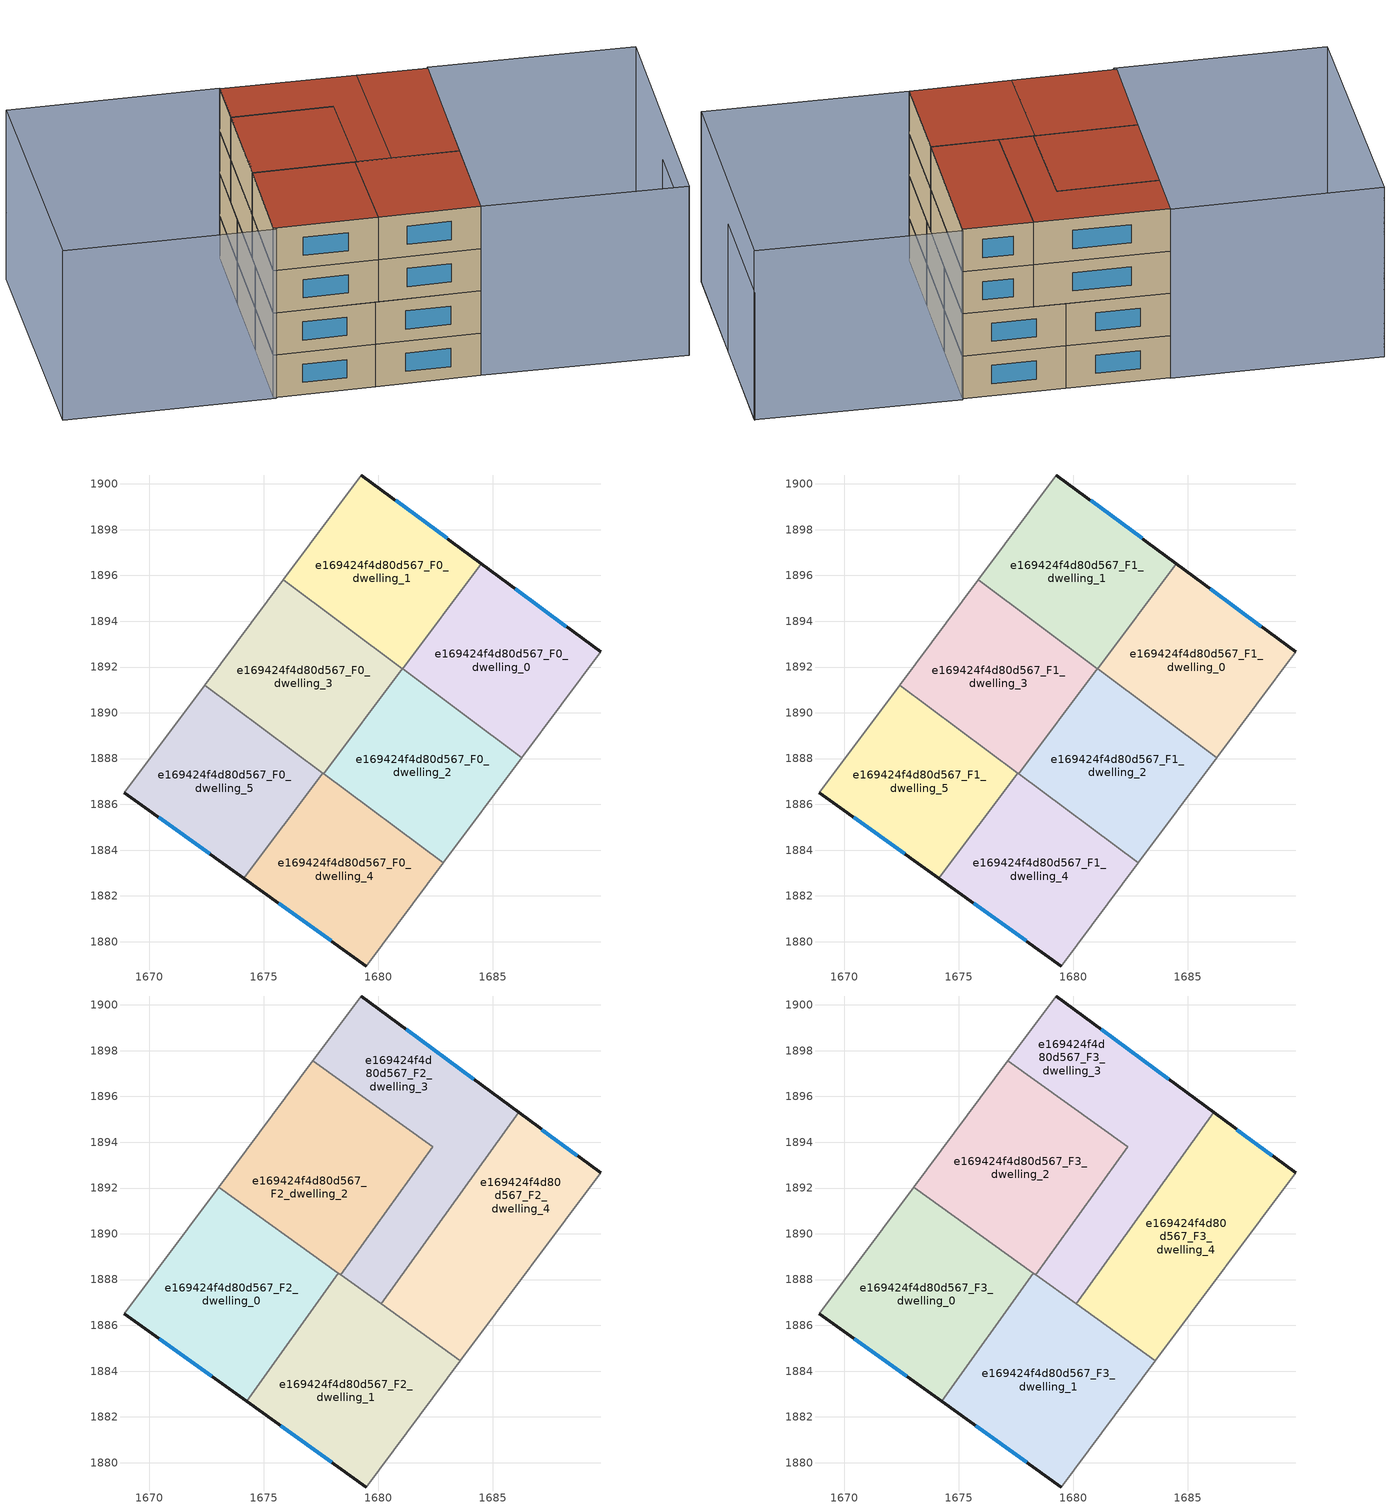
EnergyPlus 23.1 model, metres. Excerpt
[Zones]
e169424f4d80d567_F0_dwelling_0
 floor ground (EU_floor_Construction): 1689.72,1892.66 1686.27,1888.04 1681.07,1891.92 1684.51,1896.52 z0
 wall outside (EU_wall_Construction): 1689.72,1892.66 1684.51,1896.52 z0:3
 wall adiabatic (EU_wall_Construction): 1686.27,1888.04 1689.72,1892.66 z0:3
 wall to e169424f4d80d567_F0_dwelling_1 (EU_wall_Construction): 1684.51,1896.52 1681.07,1891.92 z0:3
 wall to e169424f4d80d567_F0_dwelling_2 (EU_wall_Construction): 1681.07,1891.92 1686.27,1888.04 z0:3
 window (EU_Window_Construction): 1688.23,1893.76 1686,1895.41 z0.86:2.14
e169424f4d80d567_F0_dwelling_1
 floor ground (EU_floor_Construction): 1684.51,1896.52 1681.07,1891.92 1675.85,1895.81 1679.27,1900.39 z0
 wall outside (EU_wall_Construction): 1684.51,1896.52 1679.27,1900.39 z0:3
 wall adiabatic (EU_wall_Construction): 1679.27,1900.39 1675.85,1895.81 z0:3
 wall to e169424f4d80d567_F0_dwelling_3 (EU_wall_Construction): 1675.85,1895.81 1681.06,1891.93 z0:3
 wall to e169424f4d80d567_F0_dwelling_2 (EU_wall_Construction): 1681.06,1891.93 1681.07,1891.92 z0:3
 window (EU_Window_Construction): 1683.01,1897.62 1680.77,1899.28 z0.86:2.14
e169424f4d80d567_F0_dwelling_2
 floor ground (EU_floor_Construction): 1686.27,1888.04 1682.84,1883.44 1677.63,1887.33 1681.06,1891.93 z0
 wall adiabatic (EU_wall_Construction): 1682.84,1883.44 1686.27,1888.04 z0:3
 wall to e169424f4d80d567_F0_dwelling_3 (EU_wall_Construction): 1681.06,1891.93 1677.63,1887.33 z0:3
 wall to e169424f4d80d567_F0_dwelling_4 (EU_wall_Construction): 1677.63,1887.33 1682.84,1883.44 z0:3
e169424f4d80d567_F0_dwelling_3
 floor ground (EU_floor_Construction): 1681.06,1891.93 1677.63,1887.33 1672.42,1891.21 1675.85,1895.81 z0
 wall adiabatic (EU_wall_Construction): 1675.85,1895.81 1672.42,1891.21 z0:3
 wall to e169424f4d80d567_F0_dwelling_5 (EU_wall_Construction): 1672.42,1891.21 1677.57,1887.37 z0:3
 wall to e169424f4d80d567_F0_dwelling_4 (EU_wall_Construction): 1677.57,1887.37 1677.63,1887.33 z0:3
e169424f4d80d567_F0_dwelling_4
 floor ground (EU_floor_Construction): 1682.84,1883.44 1679.47,1878.94 1674.14,1882.77 1677.57,1887.37 z0
 wall outside (EU_wall_Construction): 1674.14,1882.77 1679.47,1878.94 z0:3
 wall adiabatic (EU_wall_Construction): 1679.47,1878.94 1682.84,1883.44 z0:3
 wall to e169424f4d80d567_F0_dwelling_5 (EU_wall_Construction): 1677.57,1887.37 1674.14,1882.77 z0:3
 window (EU_Window_Construction): 1675.66,1881.67 1677.95,1880.03 z0.86:2.14
e169424f4d80d567_F0_dwelling_5
 floor ground (EU_floor_Construction): 1677.57,1887.37 1674.14,1882.77 1668.91,1886.52 1672.42,1891.21 z0
 wall outside (EU_wall_Construction): 1668.91,1886.52 1674.14,1882.77 z0:3
 wall adiabatic (EU_wall_Construction): 1672.42,1891.21 1668.91,1886.52 z0:3
 window (EU_Window_Construction): 1670.41,1885.45 1672.65,1883.84 z0.86:2.14
e169424f4d80d567_F1_dwelling_0
 floor to e169424f4d80d567_F0_dwelling_0 (EU_floor_Construction): 1689.72,1892.66 1686.27,1888.04 1681.07,1891.92 1684.51,1896.52 z3
 wall outside (EU_wall_Construction): 1689.72,1892.66 1684.51,1896.52 z3:6
 wall adiabatic (EU_wall_Construction): 1686.27,1888.04 1689.72,1892.66 z3:6
 wall to e169424f4d80d567_F1_dwelling_1 (EU_wall_Construction): 1684.51,1896.52 1681.07,1891.92 z3:6
 wall to e169424f4d80d567_F1_dwelling_2 (EU_wall_Construction): 1681.07,1891.92 1686.27,1888.04 z3:6
 window (EU_Window_Construction): 1688.23,1893.76 1686,1895.41 z3.86:5.14
e169424f4d80d567_F1_dwelling_1
 floor to e169424f4d80d567_F0_dwelling_1 (EU_floor_Construction): 1684.51,1896.52 1681.07,1891.92 1675.85,1895.81 1679.27,1900.39 z3
 wall outside (EU_wall_Construction): 1684.51,1896.52 1679.27,1900.39 z3:6
 wall adiabatic (EU_wall_Construction): 1679.27,1900.39 1675.85,1895.81 z3:6
 wall to e169424f4d80d567_F1_dwelling_3 (EU_wall_Construction): 1675.85,1895.81 1681.06,1891.93 z3:6
 wall to e169424f4d80d567_F1_dwelling_2 (EU_wall_Construction): 1681.06,1891.93 1681.07,1891.92 z3:6
 window (EU_Window_Construction): 1683.01,1897.62 1680.77,1899.28 z3.86:5.14
e169424f4d80d567_F1_dwelling_2
 floor to e169424f4d80d567_F0_dwelling_2 (EU_floor_Construction): 1686.27,1888.04 1682.84,1883.44 1677.63,1887.33 1681.06,1891.93 z3
 wall adiabatic (EU_wall_Construction): 1682.84,1883.44 1686.27,1888.04 z3:6
 wall to e169424f4d80d567_F1_dwelling_3 (EU_wall_Construction): 1681.06,1891.93 1677.63,1887.33 z3:6
 wall to e169424f4d80d567_F1_dwelling_4 (EU_wall_Construction): 1677.63,1887.33 1682.84,1883.44 z3:6
e169424f4d80d567_F1_dwelling_3
 floor to e169424f4d80d567_F0_dwelling_3 (EU_floor_Construction): 1681.06,1891.93 1677.63,1887.33 1672.42,1891.21 1675.85,1895.81 z3
 wall adiabatic (EU_wall_Construction): 1675.85,1895.81 1672.42,1891.21 z3:6
 wall to e169424f4d80d567_F1_dwelling_5 (EU_wall_Construction): 1672.42,1891.21 1677.57,1887.37 z3:6
 wall to e169424f4d80d567_F1_dwelling_4 (EU_wall_Construction): 1677.57,1887.37 1677.63,1887.33 z3:6
 ceiling adiabatic (EU_roof_Construction): 1678.31,1888.25 1681.06,1891.93 1675.85,1895.81 1672.42,1891.21 1677.59,1887.35 1678.26,1888.28 z6
e169424f4d80d567_F1_dwelling_4
 floor to e169424f4d80d567_F0_dwelling_4 (EU_floor_Construction): 1682.84,1883.44 1679.47,1878.94 1674.14,1882.77 1677.57,1887.37 z3
 wall outside (EU_wall_Construction): 1674.14,1882.77 1679.47,1878.94 z3:6
 wall adiabatic (EU_wall_Construction): 1679.47,1878.94 1682.84,1883.44 z3:6
 wall to e169424f4d80d567_F1_dwelling_5 (EU_wall_Construction): 1677.57,1887.37 1674.14,1882.77 z3:6
 window (EU_Window_Construction): 1675.66,1881.67 1677.95,1880.03 z3.86:5.14
 ceiling adiabatic (EU_roof_Construction): 1679.47,1878.94 1682.84,1883.44 1677.57,1887.37 1674.14,1882.77 z6
e169424f4d80d567_F1_dwelling_5
 floor to e169424f4d80d567_F0_dwelling_5 (EU_floor_Construction): 1677.57,1887.37 1674.14,1882.77 1668.91,1886.52 1672.42,1891.21 z3
 wall outside (EU_wall_Construction): 1668.91,1886.52 1674.14,1882.77 z3:6
 wall adiabatic (EU_wall_Construction): 1672.42,1891.21 1668.91,1886.52 z3:6
 window (EU_Window_Construction): 1670.41,1885.45 1672.65,1883.84 z3.86:5.14
 ceiling adiabatic (EU_roof_Construction): 1674.14,1882.77 1677.57,1887.37 1672.42,1891.21 1668.91,1886.52 z6
e169424f4d80d567_F2_dwelling_0
 floor adiabatic (EU_floor_Construction): 1678.26,1888.28 1674.25,1882.69 1668.91,1886.52 1673.03,1892.03 z6
 wall outside (EU_wall_Construction): 1668.91,1886.52 1674.25,1882.69 z6:9
 wall adiabatic (EU_wall_Construction): 1673.03,1892.03 1668.91,1886.52 z6:9
 wall to e169424f4d80d567_F2_dwelling_1 (EU_wall_Construction): 1674.25,1882.69 1678.26,1888.28 z6:9
 wall to e169424f4d80d567_F2_dwelling_2 (EU_wall_Construction): 1678.26,1888.28 1673.03,1892.03 z6:9
 window (EU_Window_Construction): 1670.44,1885.42 1672.72,1883.78 z6.86:8.14
e169424f4d80d567_F2_dwelling_1
 floor adiabatic (EU_floor_Construction): 1682.83,1883.44 1679.47,1878.94 1674.25,1882.69 1677.59,1887.35 z6
 floor to e169424f4d80d567_F1_dwelling_2 (EU_floor_Construction): 1683.6,1884.46 1682.83,1883.44 1677.63,1887.33 1678.31,1888.25 z6
 floor to e169424f4d80d567_F1_dwelling_3 (EU_floor_Construction): 1678.31,1888.25 1677.63,1887.33 1677.59,1887.35 1678.26,1888.28 z6
 wall outside (EU_wall_Construction): 1674.25,1882.69 1679.47,1878.94 z6:9
 wall adiabatic (EU_wall_Construction): 1679.47,1878.94 1683.6,1884.46 z6:9
 wall to e169424f4d80d567_F2_dwelling_4 (EU_wall_Construction): 1683.6,1884.46 1680.13,1886.94 z6:9
 wall to e169424f4d80d567_F2_dwelling_3 (EU_wall_Construction): 1680.13,1886.94 1678.37,1888.21 z6:9
 wall to e169424f4d80d567_F2_dwelling_2 (EU_wall_Construction): 1678.37,1888.21 1678.26,1888.28 z6:9
 window (EU_Window_Construction): 1675.74,1881.62 1677.98,1880.01 z6.86:8.14
e169424f4d80d567_F2_dwelling_2
 floor adiabatic (EU_floor_Construction): 1681.04,1891.94 1680.38,1891.02 1678.31,1888.25 1673.03,1892.03 1675.85,1895.81 z6
 floor to e169424f4d80d567_F1_dwelling_1 (EU_floor_Construction): 1682.38,1893.8 1681.04,1891.94 1675.85,1895.81 1677.15,1897.55 z6
 floor to e169424f4d80d567_F1_dwelling_2 (EU_floor_Construction): 1680.38,1891.02 1678.37,1888.21 1678.31,1888.25 z6
 wall adiabatic (EU_wall_Construction): 1677.15,1897.55 1673.03,1892.03 z6:9
 wall to e169424f4d80d567_F2_dwelling_3 (EU_wall_Construction): 1678.37,1888.21 1682.38,1893.8 1677.15,1897.55 z6:9
e169424f4d80d567_F2_dwelling_3
 floor to e169424f4d80d567_F1_dwelling_1 (EU_floor_Construction): 1684.51,1896.52 1681.07,1891.92 1681.04,1891.94 1682.38,1893.8 1677.15,1897.55 1679.27,1900.39 z6
 floor to e169424f4d80d567_F1_dwelling_0 (EU_floor_Construction): 1686.13,1895.31 1682.78,1890.64 1681.07,1891.92 1684.51,1896.52 z6
 floor to e169424f4d80d567_F1_dwelling_2 (EU_floor_Construction): 1682.78,1890.64 1680.13,1886.94 1678.37,1888.21 1680.38,1891.02 1681.06,1891.93 z6
 floor adiabatic (EU_floor_Construction): 1681.06,1891.93 1680.38,1891.02 1681.04,1891.94 z6
 wall outside (EU_wall_Construction): 1686.14,1895.31 1679.27,1900.39 z6:9
 wall adiabatic (EU_wall_Construction): 1679.27,1900.39 1677.15,1897.55 z6:9
 wall to e169424f4d80d567_F2_dwelling_4 (EU_wall_Construction): 1680.13,1886.94 1686.14,1895.31 z6:9
 window (EU_Window_Construction): 1684.17,1896.76 1681.23,1898.94 z6.86:8.14
e169424f4d80d567_F2_dwelling_4
 floor to e169424f4d80d567_F1_dwelling_0 (EU_floor_Construction): 1689.72,1892.66 1686.27,1888.04 1682.78,1890.64 1686.13,1895.31 z6
 floor to e169424f4d80d567_F1_dwelling_2 (EU_floor_Construction): 1686.27,1888.04 1683.6,1884.46 1680.13,1886.94 1682.78,1890.64 z6
 wall outside (EU_wall_Construction): 1689.72,1892.66 1686.14,1895.31 z6:9
 wall adiabatic (EU_wall_Construction): 1683.6,1884.46 1689.72,1892.66 z6:9
 window (EU_Window_Construction): 1688.7,1893.42 1687.16,1894.55 z6.86:8.14
e169424f4d80d567_F3_dwelling_0
 floor to e169424f4d80d567_F2_dwelling_0 (EU_floor_Construction): 1678.26,1888.28 1674.25,1882.69 1668.91,1886.52 1673.03,1892.03 z9
 wall outside (EU_wall_Construction): 1668.91,1886.52 1674.25,1882.69 z9:12
 wall adiabatic (EU_wall_Construction): 1673.03,1892.03 1668.91,1886.52 z9:12
 wall to e169424f4d80d567_F3_dwelling_1 (EU_wall_Construction): 1674.25,1882.69 1678.26,1888.28 z9:12
 wall to e169424f4d80d567_F3_dwelling_2 (EU_wall_Construction): 1678.26,1888.28 1673.03,1892.03 z9:12
 window (EU_Window_Construction): 1670.44,1885.42 1672.72,1883.78 z9.86:11.14
 roof outside (EU_roof_Construction): 1674.25,1882.69 1678.26,1888.28 1673.03,1892.03 1668.91,1886.52 z12
e169424f4d80d567_F3_dwelling_1
 floor to e169424f4d80d567_F2_dwelling_1 (EU_floor_Construction): 1683.6,1884.46 1679.47,1878.94 1674.25,1882.69 1678.26,1888.28 z9
 wall outside (EU_wall_Construction): 1674.25,1882.69 1679.47,1878.94 z9:12
 wall adiabatic (EU_wall_Construction): 1679.47,1878.94 1683.6,1884.46 z9:12
 wall to e169424f4d80d567_F3_dwelling_4 (EU_wall_Construction): 1683.6,1884.46 1680.13,1886.94 z9:12
 wall to e169424f4d80d567_F3_dwelling_3 (EU_wall_Construction): 1680.13,1886.94 1678.37,1888.21 z9:12
 wall to e169424f4d80d567_F3_dwelling_2 (EU_wall_Construction): 1678.37,1888.21 1678.26,1888.28 z9:12
 window (EU_Window_Construction): 1675.74,1881.62 1677.98,1880.01 z9.86:11.14
 roof outside (EU_roof_Construction): 1679.47,1878.94 1683.6,1884.46 1678.26,1888.28 1674.25,1882.69 z12
e169424f4d80d567_F3_dwelling_2
 floor to e169424f4d80d567_F2_dwelling_2 (EU_floor_Construction): 1682.38,1893.8 1678.37,1888.21 1673.03,1892.03 1677.15,1897.55 z9
 wall adiabatic (EU_wall_Construction): 1677.15,1897.55 1673.03,1892.03 z9:12
 wall to e169424f4d80d567_F3_dwelling_3 (EU_wall_Construction): 1678.37,1888.21 1682.38,1893.8 1677.15,1897.55 z9:12
 roof outside (EU_roof_Construction): 1678.37,1888.21 1682.38,1893.8 1677.15,1897.55 1673.03,1892.03 z12
e169424f4d80d567_F3_dwelling_3
 floor to e169424f4d80d567_F2_dwelling_3 (EU_floor_Construction): 1686.14,1895.31 1680.13,1886.94 1678.37,1888.21 1682.38,1893.8 1677.15,1897.55 1679.27,1900.39 z9
 wall outside (EU_wall_Construction): 1686.14,1895.31 1679.27,1900.39 z9:12
 wall adiabatic (EU_wall_Construction): 1679.27,1900.39 1677.15,1897.55 z9:12
 wall to e169424f4d80d567_F3_dwelling_4 (EU_wall_Construction): 1680.13,1886.94 1686.14,1895.31 z9:12
 window (EU_Window_Construction): 1684.17,1896.76 1681.23,1898.94 z9.86:11.14
 roof outside (EU_roof_Construction): 1680.13,1886.94 1686.14,1895.31 1679.27,1900.39 1677.15,1897.55 1682.38,1893.8 1678.37,1888.21 z12
e169424f4d80d567_F3_dwelling_4
 floor to e169424f4d80d567_F2_dwelling_4 (EU_floor_Construction): 1689.72,1892.66 1683.6,1884.46 1680.13,1886.94 1686.14,1895.31 z9
 wall outside (EU_wall_Construction): 1689.72,1892.66 1686.14,1895.31 z9:12
 wall adiabatic (EU_wall_Construction): 1683.6,1884.46 1689.72,1892.66 z9:12
 window (EU_Window_Construction): 1688.7,1893.42 1687.16,1894.55 z9.86:11.14
 roof outside (EU_roof_Construction): 1683.6,1884.46 1689.72,1892.66 1686.14,1895.31 1680.13,1886.94 z12
shading: 1689.96,1871.26 1700.25,1885.04 z0:9; 1700.22,1885 1689.89,1871.16 / 1689.89,1871.16 1679.47,1878.94 / 1679.47,1878.94 1689.81,1892.78 / 1689.81,1892.78 1700.22,1885 / 1658.19,1894.21 1668.54,1908.33 / 1668.54,1908.33 1679.31,1900.44 / 1679.31,1900.44 1668.96,1886.32 / 1668.96,1886.32 1658.19,1894.21 z0:12
[Building]
EU S2 Campaign: North Axis=0; Terrain=City; Solar Distribution=FullExterior
[Site:Location]
Helsinki-Vantaa.AP: Latitude=60.317; Longitude=24.963; Time Zone=2; Elevation=54.6
[SizingPeriod:WeatherFileDays]
AnnualSizingPeriod: Begin Month=1; Begin Day of Month=1; End Month=12; End Day of Month=31; Day of Week for Start Day=Monday; Use Weather File Daylight Saving Period=No; Use Weather File Rain and Snow Indicators=No
[MATERIAL]
EU_InternalMass_Material: Roughness=MediumRough; Thickness=0.1; Conductivity=1; Density=1800; Specific Heat=900; Thermal Absorptance=0.9; Solar Absorptance=0.7; Visible Absorptance=0.7
[MATERIAL:NOMASS] Roughness=MediumRough; Thermal Absorptance=0.9; Solar Absorptance=0.7; Visible Absorptance=0.7
Name | Thermal Resistance
EU_wall_NoMass | 1.10183
EU_roof_NoMass; EU_floor_NoMass | 1.70606
[WINDOWMATERIAL:SIMPLEGLAZINGSYSTEM]
EU_Window_SimpleGlazing: UFactor=3.11035; Solar Heat Gain Coefficient=0.8; Visible Transmittance=0.8
[CONSTRUCTION]
EU_wall_Construction: EU_wall_NoMass
EU_roof_Construction: EU_roof_NoMass
EU_floor_Construction: EU_floor_NoMass
EU_Window_Construction: EU_Window_SimpleGlazing
EU_InternalMass_Construction: EU_InternalMass_Material
[ZONE] Type=1; Multiplier=1; Ceiling Height=autocalculate; Floor Area=autocalculate; Part of Total Floor Area=Yes
Name | Volume
e169424f4d80d567_F0_dwelling_0; e169424f4d80d567_F1_dwelling_0; e169424f4d80d567_F0_dwelling_4; e169424f4d80d567_F1_dwelling_4; e169424f4d80d567_F0_dwelling_5; e169424f4d80d567_F1_dwelling_5 | 111.905
e169424f4d80d567_F2_dwelling_0; e169424f4d80d567_F3_dwelling_0 | 134.29
e169424f4d80d567_F0_dwelling_1; e169424f4d80d567_F1_dwelling_1 | 111.902
e169424f4d80d567_F2_dwelling_1; e169424f4d80d567_F3_dwelling_1 | 134.283
e169424f4d80d567_F0_dwelling_2; e169424f4d80d567_F1_dwelling_2 | 111.911
e169424f4d80d567_F2_dwelling_2; e169424f4d80d567_F3_dwelling_2 | 134.278
e169424f4d80d567_F0_dwelling_3; e169424f4d80d567_F1_dwelling_3 | 111.898
e169424f4d80d567_F2_dwelling_3; e169424f4d80d567_F3_dwelling_3 | 134.294
e169424f4d80d567_F2_dwelling_4; e169424f4d80d567_F3_dwelling_4 | 134.279
[INTERNALMASS] Construction=EU_InternalMass_Construction
Name | Zone or ZoneList | Surface Area
e169424f4d80d567_F0_dwelling_0_EU_InternalMass | e169424f4d80d567_F0_dwelling_0 | 37.3016
e169424f4d80d567_F0_dwelling_1_EU_InternalMass | e169424f4d80d567_F0_dwelling_1 | 37.3008
e169424f4d80d567_F0_dwelling_2_EU_InternalMass | e169424f4d80d567_F0_dwelling_2 | 37.3039
e169424f4d80d567_F0_dwelling_3_EU_InternalMass | e169424f4d80d567_F0_dwelling_3 | 37.2993
e169424f4d80d567_F0_dwelling_4_EU_InternalMass | e169424f4d80d567_F0_dwelling_4 | 37.3019
e169424f4d80d567_F0_dwelling_5_EU_InternalMass | e169424f4d80d567_F0_dwelling_5 | 37.3015
e169424f4d80d567_F1_dwelling_0_EU_InternalMass | e169424f4d80d567_F1_dwelling_0 | 37.3016
e169424f4d80d567_F1_dwelling_1_EU_InternalMass | e169424f4d80d567_F1_dwelling_1 | 37.3008
e169424f4d80d567_F1_dwelling_2_EU_InternalMass | e169424f4d80d567_F1_dwelling_2 | 37.3039
e169424f4d80d567_F1_dwelling_3_EU_InternalMass | e169424f4d80d567_F1_dwelling_3 | 37.2993
e169424f4d80d567_F1_dwelling_4_EU_InternalMass | e169424f4d80d567_F1_dwelling_4 | 37.3019
e169424f4d80d567_F1_dwelling_5_EU_InternalMass | e169424f4d80d567_F1_dwelling_5 | 37.3015
e169424f4d80d567_F2_dwelling_0_EU_InternalMass | e169424f4d80d567_F2_dwelling_0 | 44.7628
e169424f4d80d567_F2_dwelling_1_EU_InternalMass | e169424f4d80d567_F2_dwelling_1 | 44.7619
e169424f4d80d567_F2_dwelling_2_EU_InternalMass | e169424f4d80d567_F2_dwelling_2 | 44.7583
e169424f4d80d567_F2_dwelling_3_EU_InternalMass | e169424f4d80d567_F2_dwelling_3 | 44.7644
e169424f4d80d567_F2_dwelling_4_EU_InternalMass | e169424f4d80d567_F2_dwelling_4 | 44.7615
e169424f4d80d567_F3_dwelling_0_EU_InternalMass | e169424f4d80d567_F3_dwelling_0 | 44.7628
e169424f4d80d567_F3_dwelling_1_EU_InternalMass | e169424f4d80d567_F3_dwelling_1 | 44.7619
e169424f4d80d567_F3_dwelling_2_EU_InternalMass | e169424f4d80d567_F3_dwelling_2 | 44.7583
e169424f4d80d567_F3_dwelling_3_EU_InternalMass | e169424f4d80d567_F3_dwelling_3 | 44.7644
e169424f4d80d567_F3_dwelling_4_EU_InternalMass | e169424f4d80d567_F3_dwelling_4 | 44.7615
[OTHEREQUIPMENT] Fuel Type=Electricity; Design Level Calculation Method=Watts/Area; Power per Zone Floor Area=1; Fraction Latent=0; Fraction Radiant=0; Fraction Lost=0; Carbon Dioxide Generation Rate=0; EndUse Subcategory=EU_Step8_InternalGains
Name | Zone or ZoneList or Space or SpaceList | Schedule
EU_Step8_InternalGain_e169424f4d80d567_F0_dwelling_0_f000 | e169424f4d80d567_F0_dwelling_0 | EU_Step8_GainSchedule_e169424f4d80d567_F0_dwelling_0_f000
EU_Step8_InternalGain_e169424f4d80d567_F0_dwelling_1_f000 | e169424f4d80d567_F0_dwelling_1 | EU_Step8_GainSchedule_e169424f4d80d567_F0_dwelling_1_f000
EU_Step8_InternalGain_e169424f4d80d567_F0_dwelling_2_f000 | e169424f4d80d567_F0_dwelling_2 | EU_Step8_GainSchedule_e169424f4d80d567_F0_dwelling_2_f000
EU_Step8_InternalGain_e169424f4d80d567_F0_dwelling_3_f000 | e169424f4d80d567_F0_dwelling_3 | EU_Step8_GainSchedule_e169424f4d80d567_F0_dwelling_3_f000
EU_Step8_InternalGain_e169424f4d80d567_F0_dwelling_4_f000 | e169424f4d80d567_F0_dwelling_4 | EU_Step8_GainSchedule_e169424f4d80d567_F0_dwelling_4_f000
EU_Step8_InternalGain_e169424f4d80d567_F0_dwelling_5_f000 | e169424f4d80d567_F0_dwelling_5 | EU_Step8_GainSchedule_e169424f4d80d567_F0_dwelling_5_f000
EU_Step8_InternalGain_e169424f4d80d567_F1_dwelling_0_f000 | e169424f4d80d567_F1_dwelling_0 | EU_Step8_GainSchedule_e169424f4d80d567_F1_dwelling_0_f000
EU_Step8_InternalGain_e169424f4d80d567_F1_dwelling_1_f000 | e169424f4d80d567_F1_dwelling_1 | EU_Step8_GainSchedule_e169424f4d80d567_F1_dwelling_1_f000
EU_Step8_InternalGain_e169424f4d80d567_F1_dwelling_2_f000 | e169424f4d80d567_F1_dwelling_2 | EU_Step8_GainSchedule_e169424f4d80d567_F1_dwelling_2_f000
EU_Step8_InternalGain_e169424f4d80d567_F1_dwelling_3_f000 | e169424f4d80d567_F1_dwelling_3 | EU_Step8_GainSchedule_e169424f4d80d567_F1_dwelling_3_f000
EU_Step8_InternalGain_e169424f4d80d567_F1_dwelling_4_f000 | e169424f4d80d567_F1_dwelling_4 | EU_Step8_GainSchedule_e169424f4d80d567_F1_dwelling_4_f000
EU_Step8_InternalGain_e169424f4d80d567_F1_dwelling_5_f000 | e169424f4d80d567_F1_dwelling_5 | EU_Step8_GainSchedule_e169424f4d80d567_F1_dwelling_5_f000
EU_Step8_InternalGain_e169424f4d80d567_F2_dwelling_0_f000 | e169424f4d80d567_F2_dwelling_0 | EU_Step8_GainSchedule_e169424f4d80d567_F2_dwelling_0_f000
EU_Step8_InternalGain_e169424f4d80d567_F2_dwelling_1_f000 | e169424f4d80d567_F2_dwelling_1 | EU_Step8_GainSchedule_e169424f4d80d567_F2_dwelling_1_f000
EU_Step8_InternalGain_e169424f4d80d567_F2_dwelling_2_f000 | e169424f4d80d567_F2_dwelling_2 | EU_Step8_GainSchedule_e169424f4d80d567_F2_dwelling_2_f000
EU_Step8_InternalGain_e169424f4d80d567_F2_dwelling_3_f000 | e169424f4d80d567_F2_dwelling_3 | EU_Step8_GainSchedule_e169424f4d80d567_F2_dwelling_3_f000
EU_Step8_InternalGain_e169424f4d80d567_F2_dwelling_4_f000 | e169424f4d80d567_F2_dwelling_4 | EU_Step8_GainSchedule_e169424f4d80d567_F2_dwelling_4_f000
EU_Step8_InternalGain_e169424f4d80d567_F3_dwelling_0_f000 | e169424f4d80d567_F3_dwelling_0 | EU_Step8_GainSchedule_e169424f4d80d567_F3_dwelling_0_f000
EU_Step8_InternalGain_e169424f4d80d567_F3_dwelling_1_f000 | e169424f4d80d567_F3_dwelling_1 | EU_Step8_GainSchedule_e169424f4d80d567_F3_dwelling_1_f000
EU_Step8_InternalGain_e169424f4d80d567_F3_dwelling_2_f000 | e169424f4d80d567_F3_dwelling_2 | EU_Step8_GainSchedule_e169424f4d80d567_F3_dwelling_2_f000
EU_Step8_InternalGain_e169424f4d80d567_F3_dwelling_3_f000 | e169424f4d80d567_F3_dwelling_3 | EU_Step8_GainSchedule_e169424f4d80d567_F3_dwelling_3_f000
EU_Step8_InternalGain_e169424f4d80d567_F3_dwelling_4_f000 | e169424f4d80d567_F3_dwelling_4 | EU_Step8_GainSchedule_e169424f4d80d567_F3_dwelling_4_f000
[ZONEVENTILATION:DESIGNFLOWRATE] Schedule=EU_AlwaysOn; Design Flow Rate Calculation Method=AirChanges/Hour; Air Changes per Hour=0.756316; Ventilation Type=Natural; Fan Pressure Rise=0; Fan Total Efficiency=1; Constant Term Coefficient=1; Temperature Term Coefficient=0; Velocity Term Coefficient=0; Velocity Squared Term Coefficient=0; Minimum Indoor Temperature=-100; Maximum Indoor Temperature=100; Delta Temperature=-100; Minimum Outdoor Temperature=-100; Maximum Outdoor Temperature=100; Maximum Wind Speed=40
Name | Zone or ZoneList or Space or SpaceList
EU_ConstantAir_e169424f4d80d567_F0_dwelling_0 | e169424f4d80d567_F0_dwelling_0
EU_ConstantAir_e169424f4d80d567_F0_dwelling_1 | e169424f4d80d567_F0_dwelling_1
EU_ConstantAir_e169424f4d80d567_F0_dwelling_2 | e169424f4d80d567_F0_dwelling_2
EU_ConstantAir_e169424f4d80d567_F0_dwelling_3 | e169424f4d80d567_F0_dwelling_3
EU_ConstantAir_e169424f4d80d567_F0_dwelling_4 | e169424f4d80d567_F0_dwelling_4
EU_ConstantAir_e169424f4d80d567_F0_dwelling_5 | e169424f4d80d567_F0_dwelling_5
EU_ConstantAir_e169424f4d80d567_F1_dwelling_0 | e169424f4d80d567_F1_dwelling_0
EU_ConstantAir_e169424f4d80d567_F1_dwelling_1 | e169424f4d80d567_F1_dwelling_1
EU_ConstantAir_e169424f4d80d567_F1_dwelling_2 | e169424f4d80d567_F1_dwelling_2
EU_ConstantAir_e169424f4d80d567_F1_dwelling_3 | e169424f4d80d567_F1_dwelling_3
EU_ConstantAir_e169424f4d80d567_F1_dwelling_4 | e169424f4d80d567_F1_dwelling_4
EU_ConstantAir_e169424f4d80d567_F1_dwelling_5 | e169424f4d80d567_F1_dwelling_5
EU_ConstantAir_e169424f4d80d567_F2_dwelling_0 | e169424f4d80d567_F2_dwelling_0
EU_ConstantAir_e169424f4d80d567_F2_dwelling_1 | e169424f4d80d567_F2_dwelling_1
EU_ConstantAir_e169424f4d80d567_F2_dwelling_2 | e169424f4d80d567_F2_dwelling_2
EU_ConstantAir_e169424f4d80d567_F2_dwelling_3 | e169424f4d80d567_F2_dwelling_3
EU_ConstantAir_e169424f4d80d567_F2_dwelling_4 | e169424f4d80d567_F2_dwelling_4
EU_ConstantAir_e169424f4d80d567_F3_dwelling_0 | e169424f4d80d567_F3_dwelling_0
EU_ConstantAir_e169424f4d80d567_F3_dwelling_1 | e169424f4d80d567_F3_dwelling_1
EU_ConstantAir_e169424f4d80d567_F3_dwelling_2 | e169424f4d80d567_F3_dwelling_2
EU_ConstantAir_e169424f4d80d567_F3_dwelling_3 | e169424f4d80d567_F3_dwelling_3
EU_ConstantAir_e169424f4d80d567_F3_dwelling_4 | e169424f4d80d567_F3_dwelling_4
[HVACTEMPLATE:THERMOSTAT] Constant Heating Setpoint=20; Constant Cooling Setpoint=50
EU_HeatOnly_e169424f4d80d567_F0_dwelling_0; EU_HeatOnly_e169424f4d80d567_F0_dwelling_1; EU_HeatOnly_e169424f4d80d567_F0_dwelling_2; EU_HeatOnly_e169424f4d80d567_F0_dwelling_3; EU_HeatOnly_e169424f4d80d567_F0_dwelling_4; EU_HeatOnly_e169424f4d80d567_F0_dwelling_5; EU_HeatOnly_e169424f4d80d567_F1_dwelling_0; EU_HeatOnly_e169424f4d80d567_F1_dwelling_1; EU_HeatOnly_e169424f4d80d567_F1_dwelling_2; EU_HeatOnly_e169424f4d80d567_F1_dwelling_3; EU_HeatOnly_e169424f4d80d567_F1_dwelling_4; EU_HeatOnly_e169424f4d80d567_F1_dwelling_5; EU_HeatOnly_e169424f4d80d567_F2_dwelling_0; EU_HeatOnly_e169424f4d80d567_F2_dwelling_1; EU_HeatOnly_e169424f4d80d567_F2_dwelling_2; EU_HeatOnly_e169424f4d80d567_F2_dwelling_3; EU_HeatOnly_e169424f4d80d567_F2_dwelling_4; EU_HeatOnly_e169424f4d80d567_F3_dwelling_0; EU_HeatOnly_e169424f4d80d567_F3_dwelling_1; EU_HeatOnly_e169424f4d80d567_F3_dwelling_2; EU_HeatOnly_e169424f4d80d567_F3_dwelling_3; EU_HeatOnly_e169424f4d80d567_F3_dwelling_4
[HVACTEMPLATE:ZONE:IDEALLOADSAIRSYSTEM] System Availability Schedule=EU_AlwaysOn; Maximum Heating Supply Air Temperature=50; Minimum Cooling Supply Air Temperature=13; Maximum Heating Supply Air Humidity Ratio=0.0156; Minimum Cooling Supply Air Humidity Ratio=0.0077; Heating Limit=NoLimit; Cooling Limit=NoLimit; Heating Availability Schedule=EU_AlwaysOn; Cooling Availability Schedule=EU_CoolingOff; Dehumidification Control Type=ConstantSensibleHeatRatio; Cooling Sensible Heat Ratio=0.7; Dehumidification Setpoint=60; Humidification Control Type=None; Humidification Setpoint=30; Outdoor Air Method=None; Outdoor Air Flow Rate per Person=0.00944; Outdoor Air Flow Rate per Zone Floor Area=0; Outdoor Air Flow Rate per Zone=0; Demand Controlled Ventilation Type=None; Outdoor Air Economizer Type=NoEconomizer; Heat Recovery Type=None; Sensible Heat Recovery Effectiveness=0.7; Latent Heat Recovery Effectiveness=0.65
Name | Template Thermostat
e169424f4d80d567_F0_dwelling_0 | EU_HeatOnly_e169424f4d80d567_F0_dwelling_0
e169424f4d80d567_F0_dwelling_1 | EU_HeatOnly_e169424f4d80d567_F0_dwelling_1
e169424f4d80d567_F0_dwelling_2 | EU_HeatOnly_e169424f4d80d567_F0_dwelling_2
e169424f4d80d567_F0_dwelling_3 | EU_HeatOnly_e169424f4d80d567_F0_dwelling_3
e169424f4d80d567_F0_dwelling_4 | EU_HeatOnly_e169424f4d80d567_F0_dwelling_4
e169424f4d80d567_F0_dwelling_5 | EU_HeatOnly_e169424f4d80d567_F0_dwelling_5
e169424f4d80d567_F1_dwelling_0 | EU_HeatOnly_e169424f4d80d567_F1_dwelling_0
e169424f4d80d567_F1_dwelling_1 | EU_HeatOnly_e169424f4d80d567_F1_dwelling_1
e169424f4d80d567_F1_dwelling_2 | EU_HeatOnly_e169424f4d80d567_F1_dwelling_2
e169424f4d80d567_F1_dwelling_3 | EU_HeatOnly_e169424f4d80d567_F1_dwelling_3
e169424f4d80d567_F1_dwelling_4 | EU_HeatOnly_e169424f4d80d567_F1_dwelling_4
e169424f4d80d567_F1_dwelling_5 | EU_HeatOnly_e169424f4d80d567_F1_dwelling_5
e169424f4d80d567_F2_dwelling_0 | EU_HeatOnly_e169424f4d80d567_F2_dwelling_0
e169424f4d80d567_F2_dwelling_1 | EU_HeatOnly_e169424f4d80d567_F2_dwelling_1
e169424f4d80d567_F2_dwelling_2 | EU_HeatOnly_e169424f4d80d567_F2_dwelling_2
e169424f4d80d567_F2_dwelling_3 | EU_HeatOnly_e169424f4d80d567_F2_dwelling_3
e169424f4d80d567_F2_dwelling_4 | EU_HeatOnly_e169424f4d80d567_F2_dwelling_4
e169424f4d80d567_F3_dwelling_0 | EU_HeatOnly_e169424f4d80d567_F3_dwelling_0
e169424f4d80d567_F3_dwelling_1 | EU_HeatOnly_e169424f4d80d567_F3_dwelling_1
e169424f4d80d567_F3_dwelling_2 | EU_HeatOnly_e169424f4d80d567_F3_dwelling_2
e169424f4d80d567_F3_dwelling_3 | EU_HeatOnly_e169424f4d80d567_F3_dwelling_3
e169424f4d80d567_F3_dwelling_4 | EU_HeatOnly_e169424f4d80d567_F3_dwelling_4
[SIZING:ZONE] Zone Cooling Design Supply Air Temperature Input Method=SupplyAirTemperature; Zone Cooling Design Supply Air Temperature=13; Zone Heating Design Supply Air Temperature Input Method=SupplyAirTemperature; Zone Heating Design Supply Air Temperature=50; Zone Cooling Design Supply Air Humidity Ratio=0.008; Zone Heating Design Supply Air Humidity Ratio=0.008; Cooling Design Air Flow Method=DesignDay; Cooling Design Air Flow Rate=0; Cooling Minimum Air Flow per Zone Floor Area=0.000762; Cooling Minimum Air Flow=0; Cooling Minimum Air Flow Fraction=0.2; Heating Design Air Flow Method=DesignDay; Heating Design Air Flow Rate=0; Heating Maximum Air Flow per Zone Floor Area=0.002032; Heating Maximum Air Flow=0.141576; Heating Maximum Air Flow Fraction=0.3; Account for Dedicated Outdoor Air System=No; Dedicated Outdoor Air System Control Strategy=NeutralSupplyAir; Dedicated Outdoor Air Low Setpoint Temperature for Design=autosize; Dedicated Outdoor Air High Setpoint Temperature for Design=autosize; Zone Load Sizing Method=Sensible Load Only No Latent Load; Zone Latent Cooling Design Supply Air Humidity Ratio Input Method=HumidityRatioDifference; Zone Cooling Design Supply Air Humidity Ratio Difference=0.005; Zone Latent Heating Design Supply Air Humidity Ratio Input Method=HumidityRatioDifference; Zone Humidification Design Supply Air Humidity Ratio Difference=0.005
e169424f4d80d567_F0_dwelling_0; e169424f4d80d567_F0_dwelling_1; e169424f4d80d567_F0_dwelling_2; e169424f4d80d567_F0_dwelling_3; e169424f4d80d567_F0_dwelling_4; e169424f4d80d567_F0_dwelling_5; e169424f4d80d567_F1_dwelling_0; e169424f4d80d567_F1_dwelling_1; e169424f4d80d567_F1_dwelling_2; e169424f4d80d567_F1_dwelling_3; e169424f4d80d567_F1_dwelling_4; e169424f4d80d567_F1_dwelling_5; e169424f4d80d567_F2_dwelling_0; e169424f4d80d567_F2_dwelling_1; e169424f4d80d567_F2_dwelling_2; e169424f4d80d567_F2_dwelling_3; e169424f4d80d567_F2_dwelling_4; e169424f4d80d567_F3_dwelling_0; e169424f4d80d567_F3_dwelling_1; e169424f4d80d567_F3_dwelling_2; e169424f4d80d567_F3_dwelling_3; e169424f4d80d567_F3_dwelling_4
[SCHEDULE:CONSTANT]
Name | Hourly Value
EU_AlwaysOn | 1
EU_CoolingOff | 0
[SCHEDULE:FILE] Column Number=1; Rows to Skip at Top=0; Number of Hours of Data=8760; Column Separator=Comma; Interpolate to Timestep=No; Minutes per Item=60; Adjust Schedule for Daylight Savings=Yes
Name | File
EU_Step8_GainSchedule_e169424f4d80d567_F0_dwelling_0_f000 | ../../schedules/e169424f4d80d567/e169424f4d80d567_F0_dwelling_0_f000_gain.csv
EU_Step8_GainSchedule_e169424f4d80d567_F0_dwelling_1_f000 | ../../schedules/e169424f4d80d567/e169424f4d80d567_F0_dwelling_1_f000_gain.csv
EU_Step8_GainSchedule_e169424f4d80d567_F0_dwelling_2_f000 | ../../schedules/e169424f4d80d567/e169424f4d80d567_F0_dwelling_2_f000_gain.csv
EU_Step8_GainSchedule_e169424f4d80d567_F0_dwelling_3_f000 | ../../schedules/e169424f4d80d567/e169424f4d80d567_F0_dwelling_3_f000_gain.csv
EU_Step8_GainSchedule_e169424f4d80d567_F0_dwelling_4_f000 | ../../schedules/e169424f4d80d567/e169424f4d80d567_F0_dwelling_4_f000_gain.csv
EU_Step8_GainSchedule_e169424f4d80d567_F0_dwelling_5_f000 | ../../schedules/e169424f4d80d567/e169424f4d80d567_F0_dwelling_5_f000_gain.csv
EU_Step8_GainSchedule_e169424f4d80d567_F1_dwelling_0_f000 | ../../schedules/e169424f4d80d567/e169424f4d80d567_F1_dwelling_0_f000_gain.csv
EU_Step8_GainSchedule_e169424f4d80d567_F1_dwelling_1_f000 | ../../schedules/e169424f4d80d567/e169424f4d80d567_F1_dwelling_1_f000_gain.csv
EU_Step8_GainSchedule_e169424f4d80d567_F1_dwelling_2_f000 | ../../schedules/e169424f4d80d567/e169424f4d80d567_F1_dwelling_2_f000_gain.csv
EU_Step8_GainSchedule_e169424f4d80d567_F1_dwelling_3_f000 | ../../schedules/e169424f4d80d567/e169424f4d80d567_F1_dwelling_3_f000_gain.csv
EU_Step8_GainSchedule_e169424f4d80d567_F1_dwelling_4_f000 | ../../schedules/e169424f4d80d567/e169424f4d80d567_F1_dwelling_4_f000_gain.csv
EU_Step8_GainSchedule_e169424f4d80d567_F1_dwelling_5_f000 | ../../schedules/e169424f4d80d567/e169424f4d80d567_F1_dwelling_5_f000_gain.csv
EU_Step8_GainSchedule_e169424f4d80d567_F2_dwelling_0_f000 | ../../schedules/e169424f4d80d567/e169424f4d80d567_F2_dwelling_0_f000_gain.csv
EU_Step8_GainSchedule_e169424f4d80d567_F2_dwelling_1_f000 | ../../schedules/e169424f4d80d567/e169424f4d80d567_F2_dwelling_1_f000_gain.csv
EU_Step8_GainSchedule_e169424f4d80d567_F2_dwelling_2_f000 | ../../schedules/e169424f4d80d567/e169424f4d80d567_F2_dwelling_2_f000_gain.csv
EU_Step8_GainSchedule_e169424f4d80d567_F2_dwelling_3_f000 | ../../schedules/e169424f4d80d567/e169424f4d80d567_F2_dwelling_3_f000_gain.csv
EU_Step8_GainSchedule_e169424f4d80d567_F2_dwelling_4_f000 | ../../schedules/e169424f4d80d567/e169424f4d80d567_F2_dwelling_4_f000_gain.csv
EU_Step8_GainSchedule_e169424f4d80d567_F3_dwelling_0_f000 | ../../schedules/e169424f4d80d567/e169424f4d80d567_F3_dwelling_0_f000_gain.csv
EU_Step8_GainSchedule_e169424f4d80d567_F3_dwelling_1_f000 | ../../schedules/e169424f4d80d567/e169424f4d80d567_F3_dwelling_1_f000_gain.csv
EU_Step8_GainSchedule_e169424f4d80d567_F3_dwelling_2_f000 | ../../schedules/e169424f4d80d567/e169424f4d80d567_F3_dwelling_2_f000_gain.csv
EU_Step8_GainSchedule_e169424f4d80d567_F3_dwelling_3_f000 | ../../schedules/e169424f4d80d567/e169424f4d80d567_F3_dwelling_3_f000_gain.csv
EU_Step8_GainSchedule_e169424f4d80d567_F3_dwelling_4_f000 | ../../schedules/e169424f4d80d567/e169424f4d80d567_F3_dwelling_4_f000_gain.csv
